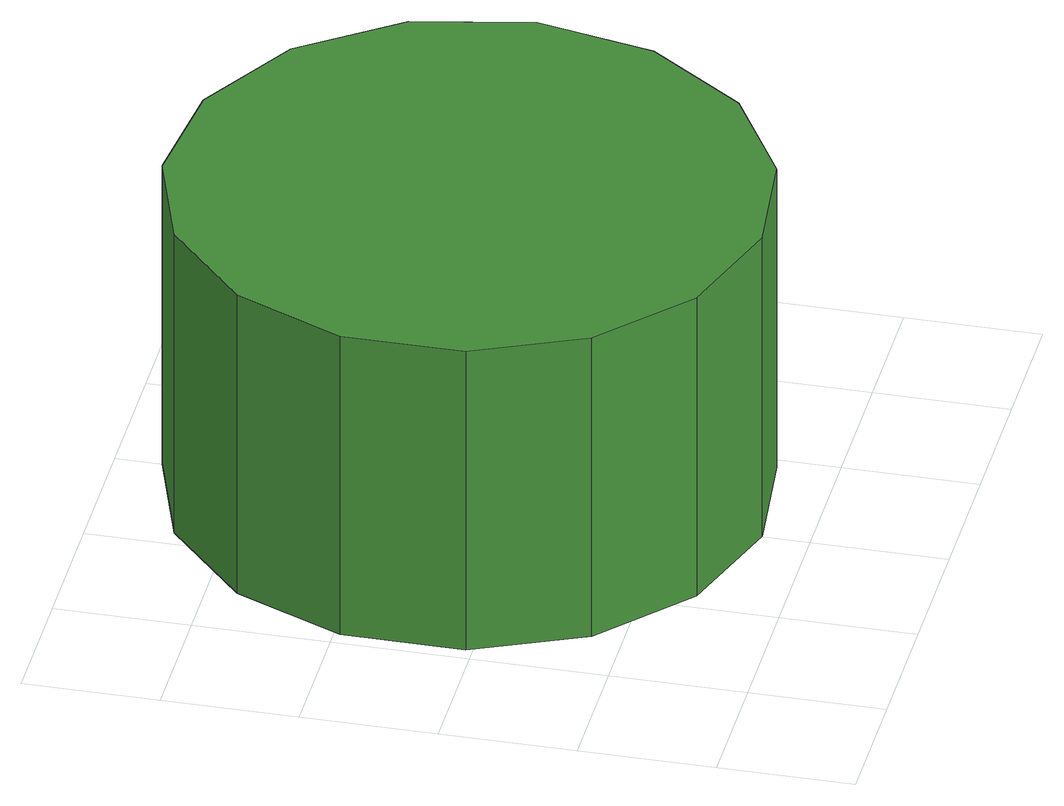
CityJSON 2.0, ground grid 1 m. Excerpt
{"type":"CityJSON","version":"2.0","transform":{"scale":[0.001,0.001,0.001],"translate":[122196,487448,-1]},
"CityObjects":{
"tree1":{"type":"SolitaryVegetationObject","attributes":{"function":"something"},"geometry":[{"type":"MultiSurface","lod":"1","boundaries":[[[0,1,2,3,4,5,6,7,8,9,10,11,12,13,14]],[[15,16,17,18,19,20,21,22,23,24,25,26,27,28,29]],[[0,29,28,1]],[[1,28,27,2]],[[2,27,26,3]],[[3,26,25,4]],[[4,25,24,5]],[[5,24,23,6]],[[6,23,22,7]],[[7,22,21,8]],[[8,21,20,9]],[[9,20,19,10]],[[10,19,18,11]],[[11,18,17,12]],[[12,17,16,13]],[[13,16,15,14]],[[14,15,29,0]]]}]}
},
"vertices":[
[4406,2504,3371],[4218,3386,3371],[3688,4115,3371],[2907,4566,3371],[2011,4660,3371],[1153,4382,3371],[483,3778,3371],[116,2955,3371],[116,2053,3371],[483,1229,3371],[1153,626,3371],[2011,347,3371],[2907,442,3371],[3688,893,3371],[4218,1622,3371],[4218,1622,885],[3688,893,885],[2907,442,885],[2011,347,885],[1153,626,885],[483,1229,885],[116,2053,885],[116,2955,885],[483,3778,885],[1153,4382,885],[2011,4660,885],[2907,4566,885],[3688,4115,885],[4218,3386,885],[4406,2504,885]
]}
